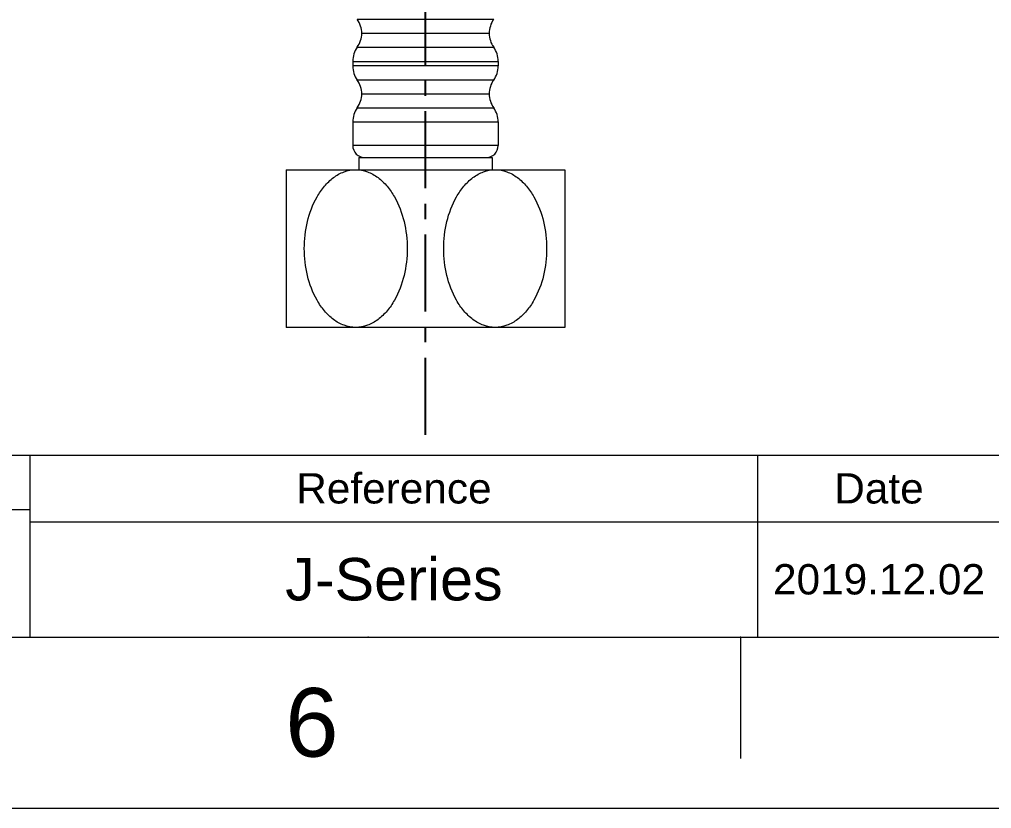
# Model space of a CAD drawing. Header units: millimetres. Extents: x 1991 to 2585, y -545 to -125.
# Drawn here: x 2369.5 to 2449.7, y -545.4 to -480.3 of the extents above; entities that cross this region are included whole.
import ezdxf

# ---------------------------------------------------------------- set-up
doc = ezdxf.new("R2010")
doc.units = ezdxf.units.MM
doc.header["$LTSCALE"] = 0.1
doc.linetypes.add('CENTERX2', pattern=[101.6, 63.5, -12.7, 12.7, -12.7])
doc.layers.get('0').update_dxf_attribs({"lineweight": 13})
doc.layers.add('CENTER', color=1, linetype='CENTERX2')
doc.layers.add('TEXT', color=2, linetype='Continuous')
doc.layers.add('DIM', color=3, linetype='Continuous', lineweight=9)
doc.layers.add('FORM', color=7, linetype='Continuous', lineweight=13)
doc.styles.get("Standard").update_dxf_attribs({"font": 'arial.ttf'})

msp = doc.modelspace()

# ---------------------------------------------------------------- linework, layer by layer
at = {"color": 7, "linetype": 'Continuous'}
for p, q in [((2408.625, -480.319), (2397.375, -480.319)), ((2397.75, -481.465), (2408.251, -481.465)), ((2397.375, -482.61), (2408.625, -482.61)), ((2397, -483.776), (2409, -483.776)), ((2397, -483.776), (2397, -484.154)), ((2409, -484.154), (2397, -484.154)), ((2409, -483.776), (2409, -484.154)), ((2408.625, -485.319), (2397.375, -485.319)), ((2397.75, -486.465), (2408.251, -486.465)), ((2397.375, -487.61), (2408.625, -487.61)), ((2397, -488.776), (2409, -488.776)), ((2397, -488.776), (2397, -490.715)), ((2409, -488.776), (2409, -490.715)), ((2409, -490.715), (2397, -490.715)), ((2397.5, -491.715), (2408.5, -491.715)), ((2397.5, -491.715), (2397.5, -492.715)), ((2408.5, -491.715), (2408.5, -492.715)), ((2391.5, -492.715), (2414.5, -492.715)), ((2391.5, -492.715), (2391.5, -505.715)), ((2391.5, -492.715), (2391.5, -492.715)), ((2414.5, -492.715), (2414.5, -505.715)), ((2414.5, -505.715), (2391.5, -505.715))]:
    msp.add_line(p, q, dxfattribs=at)
for p, q in [((2004.744, -531.258), (2570.4, -531.258)), ((2428.986, -531.258), (2428.986, -541.258))]:
    msp.add_line(p, q)
for centre, radius, start, end in [((2395.75, -481.485), 2, 0.59003, 35.65909), ((2410.25, -481.485), 2, 144.34091, 179.40997), ((2395.75, -481.444), 2, 324.34091, 359.40997), ((2410.25, -481.444), 2, 180.59003, 215.65909), ((2399, -483.776), 2, 144.34091, 180), ((2407, -483.776), 2, 0, 35.65909), ((2399, -484.154), 2, 180, 215.65909), ((2407, -484.154), 2, 324.34091, 0), ((2395.75, -486.485), 2, 0.59003, 35.65909), ((2410.25, -486.485), 2, 144.34091, 179.40997), ((2395.75, -486.444), 2, 324.34091, 359.40997), ((2410.25, -486.444), 2, 180.59003, 215.65909), ((2399, -488.776), 2, 144.34091, 180), ((2407, -488.776), 2, 0, 35.65909), ((2398, -490.715), 1, 180, 270), ((2408, -490.715), 1, 270, 0)]:
    msp.add_arc(centre, radius, start, end, dxfattribs=at)
for points, knots in [([(2397.25, -505.715), (2396.926, -505.715), (2396.263, -505.592), (2395.378, -505.092), (2394.631, -504.366), (2393.822, -503.178), (2393.174, -501.438), (2392.924, -499.215), (2393.175, -496.991), (2393.822, -495.251), (2394.632, -494.064), (2395.378, -493.337), (2396.263, -492.837), (2396.926, -492.715), (2397.25, -492.715)], [0, 0, 0, 0, 0.057297, 0.116106, 0.176972, 0.239671, 0.368527, 0.499996, 0.631465, 0.76032, 0.823014, 0.883889, 0.942705, 1, 1, 1, 1]), ([(2397.25, -492.715), (2397.575, -492.715), (2398.238, -492.838), (2399.123, -493.337), (2399.87, -494.064), (2400.679, -495.251), (2401.326, -496.991), (2401.577, -499.213), (2401.326, -501.436), (2400.68, -503.177), (2399.871, -504.365), (2399.123, -505.092), (2398.238, -505.592), (2397.575, -505.715), (2397.25, -505.715)], [0, 0, 0, 0, 0.057304, 0.116113, 0.176993, 0.239698, 0.368506, 0.499901, 0.631334, 0.760218, 0.822949, 0.883854, 0.94269, 1, 1, 1, 1]), ([(2408.75, -505.715), (2408.426, -505.715), (2407.764, -505.592), (2406.879, -505.093), (2406.132, -504.367), (2405.323, -503.179), (2404.675, -501.439), (2404.424, -499.215), (2404.675, -496.991), (2405.323, -495.25), (2406.132, -494.063), (2406.879, -493.337), (2407.764, -492.837), (2408.426, -492.715), (2408.75, -492.715)], [0, 0, 0, 0, 0.05726, 0.116052, 0.176906, 0.239605, 0.368494, 0.5, 0.631506, 0.760395, 0.823094, 0.883948, 0.94274, 1, 1, 1, 1]), ([(2408.75, -492.715), (2409.075, -492.715), (2409.737, -492.837), (2410.622, -493.337), (2411.369, -494.063), (2412.178, -495.25), (2412.826, -496.991), (2413.077, -499.215), (2412.826, -501.439), (2412.178, -503.179), (2411.369, -504.367), (2410.622, -505.093), (2409.737, -505.592), (2409.075, -505.715), (2408.75, -505.715)], [0, 0, 0, 0, 0.057259, 0.11605, 0.176905, 0.239607, 0.368497, 0.5, 0.631503, 0.760393, 0.823094, 0.88395, 0.942741, 1, 1, 1, 1])]:
    msp.add_open_spline(points, degree=3, knots=knots, dxfattribs=at)
for p in [(2398.279, -531.258), (2428.986, -531.258)]:
    msp.add_point(p)
at = {"layer": 'CENTER'}
msp.add_line((2403, -514.564), (2403, -439.868), dxfattribs=at)
at = {"layer": 'DIM', "color": 7}
msp.add_lwpolyline([(1990.602, -125.4), (2584.542, -125.4), (2584.542, -545.4), (1990.602, -545.4)], close=True, dxfattribs=at)
at = {"layer": 'FORM'}
for p, q in [((2299.9, -516.258), (2570.4, -516.258)), ((2370.4, -531.258), (2370.4, -516.258)), ((2430.4, -531.258), (2430.4, -516.258)), ((2430.4, -531.258), (2430.4, -516.258)), ((2430.4, -531.258), (2430.4, -516.258)), ((2370.4, -520.758), (2299.9, -520.758)), ((2370.4, -521.758), (2510.4, -521.758))]:
    msp.add_line(p, q, dxfattribs=at)

# ---------------------------------------------------------------- texts
at = {"insert": (2393.633, -538.329), "char_height": 5.657, "attachment_point": 5}
msp.add_mtext_dynamic_manual_height_columns('6', width=50, gutter_width=12.5, heights=[0], dxfattribs=at)
at = {"layer": 'TEXT', "attachment_point": 5}
for s, width, insert, char_height in [('Reference', 60, (2400.4, -519.008), 2.5), ('Date', 20, (2440.4, -519.008), 2.5), ('J-Series', 60, (2400.4, -526.508), 3.5), ('2019.12.02', 20, (2440.4, -526.508), 2.5)]:
    msp.add_mtext_dynamic_manual_height_columns(s, width=width, gutter_width=12.5, heights=[0], dxfattribs=dict(at, insert=insert, char_height=char_height))

doc.saveas('drawing.dxf')
